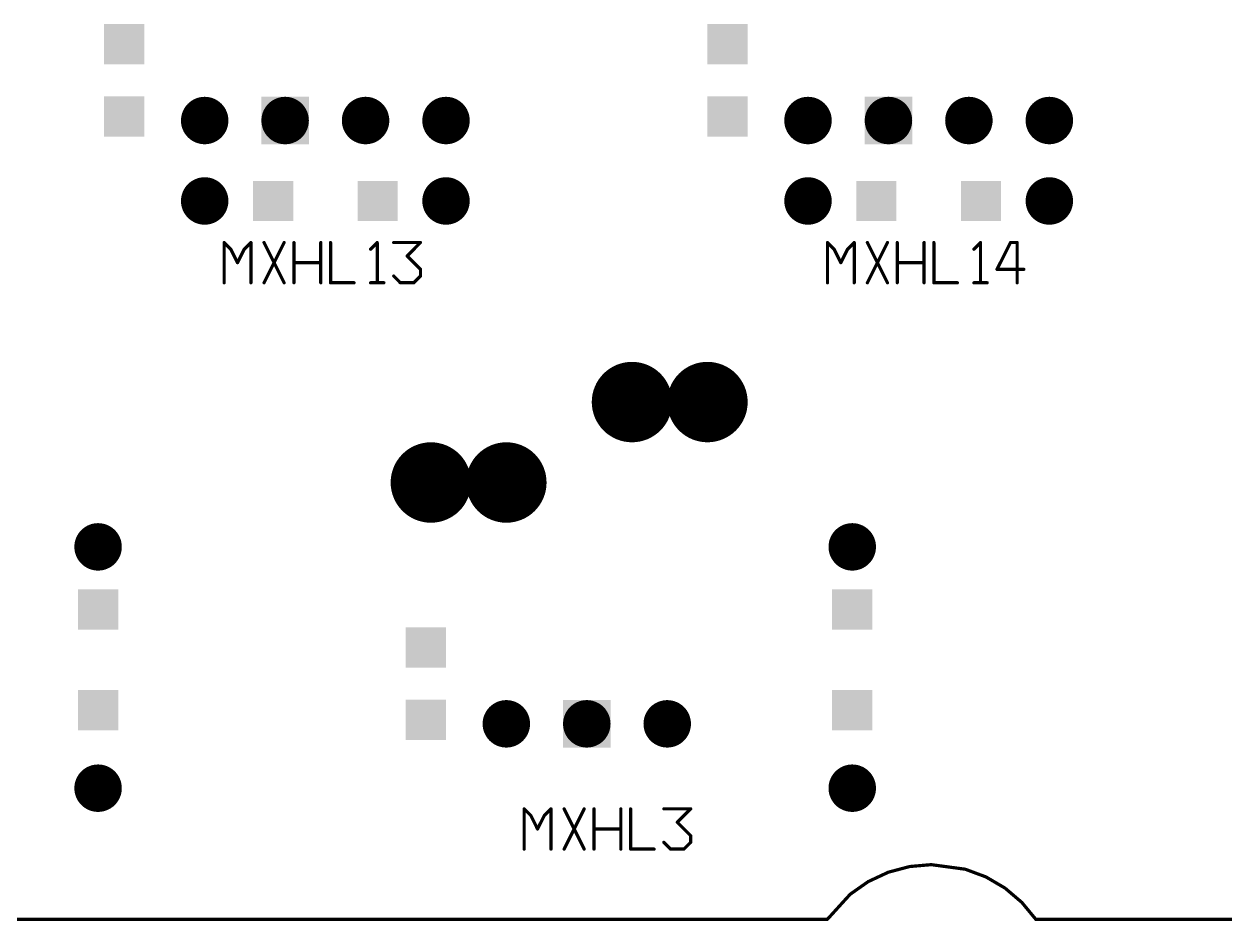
# Model space of a CAD drawing. Header units: millimetres. Extents: x 451 to 799, y 260 to 388.
# Drawn here: x 493.95 to 531.84, y 259.67 to 287.99 of the extents above; entities that cross this region are included whole.
import ezdxf

# ---------------------------------------------------------------- set-up
doc = ezdxf.new("R2010")
doc.units = ezdxf.units.MM
for name, color, linetype in [('3_A_', 4, 'Continuous'), ('4_A_', 54, 'Continuous'), ('5_A_', 7, 'Continuous'), ('8_A_', 3, 'Continuous')]:
    doc.layers.add(name, color=color, linetype=linetype)

# ---------------------------------------------------------------- blocks, each defined once
blk = doc.blocks.new('D23ROUND2_54X2_54')
blk.add_lwpolyline([(0.635, 0, 1.27, 1.27, 1), (-0.635, 0, 1.27, 1.27, 1), (0.635, 0, 1.27, 1.27, 0)], format="xyseb")
blk = doc.blocks.new('D24ROUND1_4986X1_4986')
blk.add_lwpolyline([(0.37465, 0, 0.7493, 0.7493, 1), (-0.37465, 0, 0.7493, 0.7493, 1), (0.37465, 0, 0.7493, 0.7493, 0)], format="xyseb")
blk = doc.blocks.new('D16SQUARE1_27X1_27')
blk.add_solid([(-0.635, -0.635), (0.635, -0.635), (-0.635, 0.635), (0.635, 0.635)])
blk = doc.blocks.new('D41SQUARE1_4986X1_4986')
blk.add_solid([(-0.7493, -0.7493), (0.7493, -0.7493), (-0.7493, 0.7493), (0.7493, 0.7493)])

msp = doc.modelspace()

# ---------------------------------------------------------------- linework, layer by layer
at = {"layer": '5_A_'}
for points in [[(500.478, 280.881, 0.102, 0.102, 0), (500.267, 281.092, 0.102, 0.102, 0)], [(500.267, 281.092, 0.102, 0.102, 0), (500.267, 279.822, 0.102, 0.102, 0)], [(500.689, 280.457, 0.102, 0.102, 0), (500.478, 280.881, 0.102, 0.102, 0)], [(500.902, 280.881, 0.102, 0.102, 0), (500.689, 280.457, 0.102, 0.102, 0)], [(501.113, 281.092, 0.102, 0.102, 0), (500.902, 280.881, 0.102, 0.102, 0)], [(501.113, 279.822, 0.102, 0.102, 0), (501.113, 281.092, 0.102, 0.102, 0)], [(502.162, 279.822, 0.102, 0.102, 0), (501.527, 281.092, 0.102, 0.102, 0)], [(502.162, 281.092, 0.102, 0.102, 0), (501.527, 279.822, 0.102, 0.102, 0)], [(502.472, 279.822, 0.102, 0.102, 0), (502.472, 281.092, 0.102, 0.102, 0)], [(503.318, 279.822, 0.102, 0.102, 0), (503.318, 281.092, 0.102, 0.102, 0)], [(503.628, 279.822, 0.102, 0.102, 0), (503.628, 281.092, 0.102, 0.102, 0)], [(505.101, 281.092, 0.102, 0.102, 0), (504.89, 280.881, 0.102, 0.102, 0)], [(505.101, 279.822, 0.102, 0.102, 0), (505.101, 281.092, 0.102, 0.102, 0)], [(506.467, 281.092, 0.102, 0.102, 0), (505.622, 281.092, 0.102, 0.102, 0)], [(506.046, 280.67, 0.102, 0.102, 0), (506.467, 281.092, 0.102, 0.102, 0)], [(519.528, 280.881, 0.102, 0.102, 0), (519.317, 281.092, 0.102, 0.102, 0)], [(519.317, 281.092, 0.102, 0.102, 0), (519.317, 279.822, 0.102, 0.102, 0)], [(519.739, 280.457, 0.102, 0.102, 0), (519.528, 280.881, 0.102, 0.102, 0)], [(519.952, 280.881, 0.102, 0.102, 0), (519.739, 280.457, 0.102, 0.102, 0)], [(520.163, 281.092, 0.102, 0.102, 0), (519.952, 280.881, 0.102, 0.102, 0)], [(520.163, 279.822, 0.102, 0.102, 0), (520.163, 281.092, 0.102, 0.102, 0)], [(521.212, 279.822, 0.102, 0.102, 0), (520.577, 281.092, 0.102, 0.102, 0)], [(521.212, 281.092, 0.102, 0.102, 0), (520.577, 279.822, 0.102, 0.102, 0)], [(521.522, 279.822, 0.102, 0.102, 0), (521.522, 281.092, 0.102, 0.102, 0)], [(522.368, 279.822, 0.102, 0.102, 0), (522.368, 281.092, 0.102, 0.102, 0)], [(522.678, 279.822, 0.102, 0.102, 0), (522.678, 281.092, 0.102, 0.102, 0)], [(524.151, 281.092, 0.102, 0.102, 0), (523.94, 280.881, 0.102, 0.102, 0)], [(524.151, 279.822, 0.102, 0.102, 0), (524.151, 281.092, 0.102, 0.102, 0)], [(524.672, 280.246, 0.102, 0.102, 0), (525.096, 281.092, 0.102, 0.102, 0)], [(525.096, 281.092, 0.102, 0.102, 0), (525.307, 281.092, 0.102, 0.102, 0)], [(525.307, 281.092, 0.102, 0.102, 0), (525.307, 279.822, 0.102, 0.102, 0)], [(503.318, 280.457, 0.102, 0.102, 0), (502.472, 280.457, 0.102, 0.102, 0)], [(506.467, 280.246, 0.102, 0.102, 0), (506.046, 280.67, 0.102, 0.102, 0)], [(522.368, 280.457, 0.102, 0.102, 0), (521.522, 280.457, 0.102, 0.102, 0)], [(505.622, 280.035, 0.102, 0.102, 0), (505.832, 279.822, 0.102, 0.102, 0)], [(506.257, 279.822, 0.102, 0.102, 0), (506.467, 280.035, 0.102, 0.102, 0)], [(506.467, 280.035, 0.102, 0.102, 0), (506.467, 280.246, 0.102, 0.102, 0)], [(525.517, 280.246, 0.102, 0.102, 0), (524.672, 280.246, 0.102, 0.102, 0)], [(504.369, 279.822, 0.102, 0.102, 0), (503.628, 279.822, 0.102, 0.102, 0)], [(505.312, 279.822, 0.102, 0.102, 0), (504.89, 279.822, 0.102, 0.102, 0)], [(505.832, 279.822, 0.102, 0.102, 0), (506.257, 279.822, 0.102, 0.102, 0)], [(523.419, 279.822, 0.102, 0.102, 0), (522.678, 279.822, 0.102, 0.102, 0)], [(524.362, 279.822, 0.102, 0.102, 0), (523.94, 279.822, 0.102, 0.102, 0)], [(509.952, 262.999, 0.102, 0.102, 0), (509.742, 263.21, 0.102, 0.102, 0)], [(509.742, 263.21, 0.102, 0.102, 0), (509.742, 261.94, 0.102, 0.102, 0)], [(510.163, 262.575, 0.102, 0.102, 0), (509.952, 262.999, 0.102, 0.102, 0)], [(510.377, 262.999, 0.102, 0.102, 0), (510.163, 262.575, 0.102, 0.102, 0)], [(510.587, 263.21, 0.102, 0.102, 0), (510.377, 262.999, 0.102, 0.102, 0)], [(510.587, 261.94, 0.102, 0.102, 0), (510.587, 263.21, 0.102, 0.102, 0)], [(511.636, 261.94, 0.102, 0.102, 0), (511.001, 263.21, 0.102, 0.102, 0)], [(511.636, 263.21, 0.102, 0.102, 0), (511.001, 261.94, 0.102, 0.102, 0)], [(511.946, 261.94, 0.102, 0.102, 0), (511.946, 263.21, 0.102, 0.102, 0)], [(512.792, 261.94, 0.102, 0.102, 0), (512.792, 263.21, 0.102, 0.102, 0)], [(513.102, 261.94, 0.102, 0.102, 0), (513.102, 263.21, 0.102, 0.102, 0)], [(514.999, 263.21, 0.102, 0.102, 0), (514.151, 263.21, 0.102, 0.102, 0)], [(514.575, 262.788, 0.102, 0.102, 0), (514.999, 263.21, 0.102, 0.102, 0)], [(512.792, 262.575, 0.102, 0.102, 0), (511.946, 262.575, 0.102, 0.102, 0)], [(514.999, 262.364, 0.102, 0.102, 0), (514.575, 262.788, 0.102, 0.102, 0)], [(514.151, 262.153, 0.102, 0.102, 0), (514.364, 261.94, 0.102, 0.102, 0)], [(514.786, 261.94, 0.102, 0.102, 0), (514.999, 262.153, 0.102, 0.102, 0)], [(514.999, 262.153, 0.102, 0.102, 0), (514.999, 262.364, 0.102, 0.102, 0)], [(513.844, 261.94, 0.102, 0.102, 0), (513.102, 261.94, 0.102, 0.102, 0)], [(514.364, 261.94, 0.102, 0.102, 0), (514.786, 261.94, 0.102, 0.102, 0)]]:
    msp.add_lwpolyline(points, format="xyseb", dxfattribs=at)
for points in [[(500.242, 281.092, 0.0508, 0.0508, 1), (500.293, 281.092, 0.0508, 0.0508, 1), (500.242, 281.092, 0.0508, 0.0508, 0)], [(500.242, 281.092, 0.0508, 0.0508, 1), (500.293, 281.092, 0.0508, 0.0508, 1), (500.242, 281.092, 0.0508, 0.0508, 0)], [(500.242, 281.092, 0.0508, 0.0508, 1), (500.293, 281.092, 0.0508, 0.0508, 1), (500.242, 281.092, 0.0508, 0.0508, 0)], [(500.453, 280.881, 0.0508, 0.0508, 1), (500.504, 280.881, 0.0508, 0.0508, 1), (500.453, 280.881, 0.0508, 0.0508, 0)], [(500.453, 280.881, 0.0508, 0.0508, 1), (500.504, 280.881, 0.0508, 0.0508, 1), (500.453, 280.881, 0.0508, 0.0508, 0)], [(500.453, 280.881, 0.0508, 0.0508, 1), (500.504, 280.881, 0.0508, 0.0508, 1), (500.453, 280.881, 0.0508, 0.0508, 0)], [(500.877, 280.881, 0.0508, 0.0508, 1), (500.928, 280.881, 0.0508, 0.0508, 1), (500.877, 280.881, 0.0508, 0.0508, 0)], [(500.877, 280.881, 0.0508, 0.0508, 1), (500.928, 280.881, 0.0508, 0.0508, 1), (500.877, 280.881, 0.0508, 0.0508, 0)], [(500.877, 280.881, 0.0508, 0.0508, 1), (500.928, 280.881, 0.0508, 0.0508, 1), (500.877, 280.881, 0.0508, 0.0508, 0)], [(501.088, 281.092, 0.0508, 0.0508, 1), (501.139, 281.092, 0.0508, 0.0508, 1), (501.088, 281.092, 0.0508, 0.0508, 0)], [(501.088, 281.092, 0.0508, 0.0508, 1), (501.139, 281.092, 0.0508, 0.0508, 1), (501.088, 281.092, 0.0508, 0.0508, 0)], [(501.088, 281.092, 0.0508, 0.0508, 1), (501.139, 281.092, 0.0508, 0.0508, 1), (501.088, 281.092, 0.0508, 0.0508, 0)], [(501.502, 281.092, 0.0508, 0.0508, 1), (501.553, 281.092, 0.0508, 0.0508, 1), (501.502, 281.092, 0.0508, 0.0508, 0)], [(501.502, 281.092, 0.0508, 0.0508, 1), (501.553, 281.092, 0.0508, 0.0508, 1), (501.502, 281.092, 0.0508, 0.0508, 0)], [(502.137, 281.092, 0.0508, 0.0508, 1), (502.188, 281.092, 0.0508, 0.0508, 1), (502.137, 281.092, 0.0508, 0.0508, 0)], [(502.447, 281.092, 0.0508, 0.0508, 1), (502.497, 281.092, 0.0508, 0.0508, 1), (502.447, 281.092, 0.0508, 0.0508, 0)], [(502.447, 281.092, 0.0508, 0.0508, 1), (502.497, 281.092, 0.0508, 0.0508, 1), (502.447, 281.092, 0.0508, 0.0508, 0)], [(503.292, 281.092, 0.0508, 0.0508, 1), (503.343, 281.092, 0.0508, 0.0508, 1), (503.292, 281.092, 0.0508, 0.0508, 0)], [(503.292, 281.092, 0.0508, 0.0508, 1), (503.343, 281.092, 0.0508, 0.0508, 1), (503.292, 281.092, 0.0508, 0.0508, 0)], [(503.602, 281.092, 0.0508, 0.0508, 1), (503.653, 281.092, 0.0508, 0.0508, 1), (503.602, 281.092, 0.0508, 0.0508, 0)], [(503.602, 281.092, 0.0508, 0.0508, 1), (503.653, 281.092, 0.0508, 0.0508, 1), (503.602, 281.092, 0.0508, 0.0508, 0)], [(504.865, 280.881, 0.0508, 0.0508, 1), (504.916, 280.881, 0.0508, 0.0508, 1), (504.865, 280.881, 0.0508, 0.0508, 0)], [(504.865, 280.881, 0.0508, 0.0508, 1), (504.916, 280.881, 0.0508, 0.0508, 1), (504.865, 280.881, 0.0508, 0.0508, 0)], [(505.076, 281.092, 0.0508, 0.0508, 1), (505.126, 281.092, 0.0508, 0.0508, 1), (505.076, 281.092, 0.0508, 0.0508, 0)], [(505.076, 281.092, 0.0508, 0.0508, 1), (505.126, 281.092, 0.0508, 0.0508, 1), (505.076, 281.092, 0.0508, 0.0508, 0)], [(505.076, 281.092, 0.0508, 0.0508, 1), (505.126, 281.092, 0.0508, 0.0508, 1), (505.076, 281.092, 0.0508, 0.0508, 0)], [(505.596, 281.092, 0.0508, 0.0508, 1), (505.647, 281.092, 0.0508, 0.0508, 1), (505.596, 281.092, 0.0508, 0.0508, 0)], [(505.596, 281.092, 0.0508, 0.0508, 1), (505.647, 281.092, 0.0508, 0.0508, 1), (505.596, 281.092, 0.0508, 0.0508, 0)], [(506.442, 281.092, 0.0508, 0.0508, 1), (506.493, 281.092, 0.0508, 0.0508, 1), (506.442, 281.092, 0.0508, 0.0508, 0)], [(506.442, 281.092, 0.0508, 0.0508, 1), (506.493, 281.092, 0.0508, 0.0508, 1), (506.442, 281.092, 0.0508, 0.0508, 0)], [(506.442, 281.092, 0.0508, 0.0508, 1), (506.493, 281.092, 0.0508, 0.0508, 1), (506.442, 281.092, 0.0508, 0.0508, 0)], [(519.292, 281.092, 0.0508, 0.0508, 1), (519.343, 281.092, 0.0508, 0.0508, 1), (519.292, 281.092, 0.0508, 0.0508, 0)], [(519.292, 281.092, 0.0508, 0.0508, 1), (519.343, 281.092, 0.0508, 0.0508, 1), (519.292, 281.092, 0.0508, 0.0508, 0)], [(519.292, 281.092, 0.0508, 0.0508, 1), (519.343, 281.092, 0.0508, 0.0508, 1), (519.292, 281.092, 0.0508, 0.0508, 0)], [(519.503, 280.881, 0.0508, 0.0508, 1), (519.554, 280.881, 0.0508, 0.0508, 1), (519.503, 280.881, 0.0508, 0.0508, 0)], [(519.503, 280.881, 0.0508, 0.0508, 1), (519.554, 280.881, 0.0508, 0.0508, 1), (519.503, 280.881, 0.0508, 0.0508, 0)], [(519.503, 280.881, 0.0508, 0.0508, 1), (519.554, 280.881, 0.0508, 0.0508, 1), (519.503, 280.881, 0.0508, 0.0508, 0)], [(519.927, 280.881, 0.0508, 0.0508, 1), (519.978, 280.881, 0.0508, 0.0508, 1), (519.927, 280.881, 0.0508, 0.0508, 0)], [(519.927, 280.881, 0.0508, 0.0508, 1), (519.978, 280.881, 0.0508, 0.0508, 1), (519.927, 280.881, 0.0508, 0.0508, 0)], [(519.927, 280.881, 0.0508, 0.0508, 1), (519.978, 280.881, 0.0508, 0.0508, 1), (519.927, 280.881, 0.0508, 0.0508, 0)], [(520.138, 281.092, 0.0508, 0.0508, 1), (520.189, 281.092, 0.0508, 0.0508, 1), (520.138, 281.092, 0.0508, 0.0508, 0)], [(520.138, 281.092, 0.0508, 0.0508, 1), (520.189, 281.092, 0.0508, 0.0508, 1), (520.138, 281.092, 0.0508, 0.0508, 0)], [(520.138, 281.092, 0.0508, 0.0508, 1), (520.189, 281.092, 0.0508, 0.0508, 1), (520.138, 281.092, 0.0508, 0.0508, 0)], [(520.552, 281.092, 0.0508, 0.0508, 1), (520.603, 281.092, 0.0508, 0.0508, 1), (520.552, 281.092, 0.0508, 0.0508, 0)], [(520.552, 281.092, 0.0508, 0.0508, 1), (520.603, 281.092, 0.0508, 0.0508, 1), (520.552, 281.092, 0.0508, 0.0508, 0)], [(521.187, 281.092, 0.0508, 0.0508, 1), (521.238, 281.092, 0.0508, 0.0508, 1), (521.187, 281.092, 0.0508, 0.0508, 0)], [(521.497, 281.092, 0.0508, 0.0508, 1), (521.547, 281.092, 0.0508, 0.0508, 1), (521.497, 281.092, 0.0508, 0.0508, 0)], [(521.497, 281.092, 0.0508, 0.0508, 1), (521.547, 281.092, 0.0508, 0.0508, 1), (521.497, 281.092, 0.0508, 0.0508, 0)], [(522.342, 281.092, 0.0508, 0.0508, 1), (522.393, 281.092, 0.0508, 0.0508, 1), (522.342, 281.092, 0.0508, 0.0508, 0)], [(522.342, 281.092, 0.0508, 0.0508, 1), (522.393, 281.092, 0.0508, 0.0508, 1), (522.342, 281.092, 0.0508, 0.0508, 0)], [(522.652, 281.092, 0.0508, 0.0508, 1), (522.703, 281.092, 0.0508, 0.0508, 1), (522.652, 281.092, 0.0508, 0.0508, 0)], [(522.652, 281.092, 0.0508, 0.0508, 1), (522.703, 281.092, 0.0508, 0.0508, 1), (522.652, 281.092, 0.0508, 0.0508, 0)], [(523.915, 280.881, 0.0508, 0.0508, 1), (523.966, 280.881, 0.0508, 0.0508, 1), (523.915, 280.881, 0.0508, 0.0508, 0)], [(523.915, 280.881, 0.0508, 0.0508, 1), (523.966, 280.881, 0.0508, 0.0508, 1), (523.915, 280.881, 0.0508, 0.0508, 0)], [(524.126, 281.092, 0.0508, 0.0508, 1), (524.176, 281.092, 0.0508, 0.0508, 1), (524.126, 281.092, 0.0508, 0.0508, 0)], [(524.126, 281.092, 0.0508, 0.0508, 1), (524.176, 281.092, 0.0508, 0.0508, 1), (524.126, 281.092, 0.0508, 0.0508, 0)], [(524.126, 281.092, 0.0508, 0.0508, 1), (524.176, 281.092, 0.0508, 0.0508, 1), (524.126, 281.092, 0.0508, 0.0508, 0)], [(525.07, 281.092, 0.0508, 0.0508, 1), (525.121, 281.092, 0.0508, 0.0508, 1), (525.07, 281.092, 0.0508, 0.0508, 0)], [(525.07, 281.092, 0.0508, 0.0508, 1), (525.121, 281.092, 0.0508, 0.0508, 1), (525.07, 281.092, 0.0508, 0.0508, 0)], [(525.07, 281.092, 0.0508, 0.0508, 1), (525.121, 281.092, 0.0508, 0.0508, 1), (525.07, 281.092, 0.0508, 0.0508, 0)], [(525.281, 281.092, 0.0508, 0.0508, 1), (525.332, 281.092, 0.0508, 0.0508, 1), (525.281, 281.092, 0.0508, 0.0508, 0)], [(525.281, 281.092, 0.0508, 0.0508, 1), (525.332, 281.092, 0.0508, 0.0508, 1), (525.281, 281.092, 0.0508, 0.0508, 0)], [(525.281, 281.092, 0.0508, 0.0508, 1), (525.332, 281.092, 0.0508, 0.0508, 1), (525.281, 281.092, 0.0508, 0.0508, 0)], [(500.664, 280.457, 0.0508, 0.0508, 1), (500.714, 280.457, 0.0508, 0.0508, 1), (500.664, 280.457, 0.0508, 0.0508, 0)], [(500.664, 280.457, 0.0508, 0.0508, 1), (500.714, 280.457, 0.0508, 0.0508, 1), (500.664, 280.457, 0.0508, 0.0508, 0)], [(500.664, 280.457, 0.0508, 0.0508, 1), (500.714, 280.457, 0.0508, 0.0508, 1), (500.664, 280.457, 0.0508, 0.0508, 0)], [(502.447, 280.457, 0.0508, 0.0508, 1), (502.497, 280.457, 0.0508, 0.0508, 1), (502.447, 280.457, 0.0508, 0.0508, 0)], [(502.447, 280.457, 0.0508, 0.0508, 1), (502.497, 280.457, 0.0508, 0.0508, 1), (502.447, 280.457, 0.0508, 0.0508, 0)], [(503.292, 280.457, 0.0508, 0.0508, 1), (503.343, 280.457, 0.0508, 0.0508, 1), (503.292, 280.457, 0.0508, 0.0508, 0)], [(506.02, 280.67, 0.0508, 0.0508, 1), (506.071, 280.67, 0.0508, 0.0508, 1), (506.02, 280.67, 0.0508, 0.0508, 0)], [(506.02, 280.67, 0.0508, 0.0508, 1), (506.071, 280.67, 0.0508, 0.0508, 1), (506.02, 280.67, 0.0508, 0.0508, 0)], [(506.02, 280.67, 0.0508, 0.0508, 1), (506.071, 280.67, 0.0508, 0.0508, 1), (506.02, 280.67, 0.0508, 0.0508, 0)], [(519.714, 280.457, 0.0508, 0.0508, 1), (519.764, 280.457, 0.0508, 0.0508, 1), (519.714, 280.457, 0.0508, 0.0508, 0)], [(519.714, 280.457, 0.0508, 0.0508, 1), (519.764, 280.457, 0.0508, 0.0508, 1), (519.714, 280.457, 0.0508, 0.0508, 0)], [(519.714, 280.457, 0.0508, 0.0508, 1), (519.764, 280.457, 0.0508, 0.0508, 1), (519.714, 280.457, 0.0508, 0.0508, 0)], [(521.497, 280.457, 0.0508, 0.0508, 1), (521.547, 280.457, 0.0508, 0.0508, 1), (521.497, 280.457, 0.0508, 0.0508, 0)], [(521.497, 280.457, 0.0508, 0.0508, 1), (521.547, 280.457, 0.0508, 0.0508, 1), (521.497, 280.457, 0.0508, 0.0508, 0)], [(522.342, 280.457, 0.0508, 0.0508, 1), (522.393, 280.457, 0.0508, 0.0508, 1), (522.342, 280.457, 0.0508, 0.0508, 0)], [(505.596, 280.035, 0.0508, 0.0508, 1), (505.647, 280.035, 0.0508, 0.0508, 1), (505.596, 280.035, 0.0508, 0.0508, 0)], [(506.442, 280.246, 0.0508, 0.0508, 1), (506.493, 280.246, 0.0508, 0.0508, 1), (506.442, 280.246, 0.0508, 0.0508, 0)], [(506.442, 280.246, 0.0508, 0.0508, 1), (506.493, 280.246, 0.0508, 0.0508, 1), (506.442, 280.246, 0.0508, 0.0508, 0)], [(506.442, 280.246, 0.0508, 0.0508, 1), (506.493, 280.246, 0.0508, 0.0508, 1), (506.442, 280.246, 0.0508, 0.0508, 0)], [(506.442, 280.035, 0.0508, 0.0508, 1), (506.493, 280.035, 0.0508, 0.0508, 1), (506.442, 280.035, 0.0508, 0.0508, 0)], [(506.442, 280.035, 0.0508, 0.0508, 1), (506.493, 280.035, 0.0508, 0.0508, 1), (506.442, 280.035, 0.0508, 0.0508, 0)], [(506.442, 280.035, 0.0508, 0.0508, 1), (506.493, 280.035, 0.0508, 0.0508, 1), (506.442, 280.035, 0.0508, 0.0508, 0)], [(524.646, 280.246, 0.0508, 0.0508, 1), (524.697, 280.246, 0.0508, 0.0508, 1), (524.646, 280.246, 0.0508, 0.0508, 0)], [(524.646, 280.246, 0.0508, 0.0508, 1), (524.697, 280.246, 0.0508, 0.0508, 1), (524.646, 280.246, 0.0508, 0.0508, 0)], [(524.646, 280.246, 0.0508, 0.0508, 1), (524.697, 280.246, 0.0508, 0.0508, 1), (524.646, 280.246, 0.0508, 0.0508, 0)], [(525.492, 280.246, 0.0508, 0.0508, 1), (525.543, 280.246, 0.0508, 0.0508, 1), (525.492, 280.246, 0.0508, 0.0508, 0)], [(500.242, 279.822, 0.0508, 0.0508, 1), (500.293, 279.822, 0.0508, 0.0508, 1), (500.242, 279.822, 0.0508, 0.0508, 0)], [(500.242, 279.822, 0.0508, 0.0508, 1), (500.293, 279.822, 0.0508, 0.0508, 1), (500.242, 279.822, 0.0508, 0.0508, 0)], [(501.088, 279.822, 0.0508, 0.0508, 1), (501.139, 279.822, 0.0508, 0.0508, 1), (501.088, 279.822, 0.0508, 0.0508, 0)], [(501.502, 279.822, 0.0508, 0.0508, 1), (501.553, 279.822, 0.0508, 0.0508, 1), (501.502, 279.822, 0.0508, 0.0508, 0)], [(501.502, 279.822, 0.0508, 0.0508, 1), (501.553, 279.822, 0.0508, 0.0508, 1), (501.502, 279.822, 0.0508, 0.0508, 0)], [(502.137, 279.822, 0.0508, 0.0508, 1), (502.188, 279.822, 0.0508, 0.0508, 1), (502.137, 279.822, 0.0508, 0.0508, 0)], [(502.447, 279.822, 0.0508, 0.0508, 1), (502.497, 279.822, 0.0508, 0.0508, 1), (502.447, 279.822, 0.0508, 0.0508, 0)], [(503.292, 279.822, 0.0508, 0.0508, 1), (503.343, 279.822, 0.0508, 0.0508, 1), (503.292, 279.822, 0.0508, 0.0508, 0)], [(503.602, 279.822, 0.0508, 0.0508, 1), (503.653, 279.822, 0.0508, 0.0508, 1), (503.602, 279.822, 0.0508, 0.0508, 0)], [(503.602, 279.822, 0.0508, 0.0508, 1), (503.653, 279.822, 0.0508, 0.0508, 1), (503.602, 279.822, 0.0508, 0.0508, 0)], [(503.602, 279.822, 0.0508, 0.0508, 1), (503.653, 279.822, 0.0508, 0.0508, 1), (503.602, 279.822, 0.0508, 0.0508, 0)], [(504.344, 279.822, 0.0508, 0.0508, 1), (504.395, 279.822, 0.0508, 0.0508, 1), (504.344, 279.822, 0.0508, 0.0508, 0)], [(504.865, 279.822, 0.0508, 0.0508, 1), (504.916, 279.822, 0.0508, 0.0508, 1), (504.865, 279.822, 0.0508, 0.0508, 0)], [(504.865, 279.822, 0.0508, 0.0508, 1), (504.916, 279.822, 0.0508, 0.0508, 1), (504.865, 279.822, 0.0508, 0.0508, 0)], [(505.076, 279.822, 0.0508, 0.0508, 1), (505.126, 279.822, 0.0508, 0.0508, 1), (505.076, 279.822, 0.0508, 0.0508, 0)], [(505.286, 279.822, 0.0508, 0.0508, 1), (505.337, 279.822, 0.0508, 0.0508, 1), (505.286, 279.822, 0.0508, 0.0508, 0)], [(505.807, 279.822, 0.0508, 0.0508, 1), (505.858, 279.822, 0.0508, 0.0508, 1), (505.807, 279.822, 0.0508, 0.0508, 0)], [(505.807, 279.822, 0.0508, 0.0508, 1), (505.858, 279.822, 0.0508, 0.0508, 1), (505.807, 279.822, 0.0508, 0.0508, 0)], [(505.807, 279.822, 0.0508, 0.0508, 1), (505.858, 279.822, 0.0508, 0.0508, 1), (505.807, 279.822, 0.0508, 0.0508, 0)], [(506.231, 279.822, 0.0508, 0.0508, 1), (506.282, 279.822, 0.0508, 0.0508, 1), (506.231, 279.822, 0.0508, 0.0508, 0)], [(506.231, 279.822, 0.0508, 0.0508, 1), (506.282, 279.822, 0.0508, 0.0508, 1), (506.231, 279.822, 0.0508, 0.0508, 0)], [(506.231, 279.822, 0.0508, 0.0508, 1), (506.282, 279.822, 0.0508, 0.0508, 1), (506.231, 279.822, 0.0508, 0.0508, 0)], [(519.292, 279.822, 0.0508, 0.0508, 1), (519.343, 279.822, 0.0508, 0.0508, 1), (519.292, 279.822, 0.0508, 0.0508, 0)], [(519.292, 279.822, 0.0508, 0.0508, 1), (519.343, 279.822, 0.0508, 0.0508, 1), (519.292, 279.822, 0.0508, 0.0508, 0)], [(520.138, 279.822, 0.0508, 0.0508, 1), (520.189, 279.822, 0.0508, 0.0508, 1), (520.138, 279.822, 0.0508, 0.0508, 0)], [(520.552, 279.822, 0.0508, 0.0508, 1), (520.603, 279.822, 0.0508, 0.0508, 1), (520.552, 279.822, 0.0508, 0.0508, 0)], [(520.552, 279.822, 0.0508, 0.0508, 1), (520.603, 279.822, 0.0508, 0.0508, 1), (520.552, 279.822, 0.0508, 0.0508, 0)], [(521.187, 279.822, 0.0508, 0.0508, 1), (521.238, 279.822, 0.0508, 0.0508, 1), (521.187, 279.822, 0.0508, 0.0508, 0)], [(521.497, 279.822, 0.0508, 0.0508, 1), (521.547, 279.822, 0.0508, 0.0508, 1), (521.497, 279.822, 0.0508, 0.0508, 0)], [(522.342, 279.822, 0.0508, 0.0508, 1), (522.393, 279.822, 0.0508, 0.0508, 1), (522.342, 279.822, 0.0508, 0.0508, 0)], [(522.652, 279.822, 0.0508, 0.0508, 1), (522.703, 279.822, 0.0508, 0.0508, 1), (522.652, 279.822, 0.0508, 0.0508, 0)], [(522.652, 279.822, 0.0508, 0.0508, 1), (522.703, 279.822, 0.0508, 0.0508, 1), (522.652, 279.822, 0.0508, 0.0508, 0)], [(522.652, 279.822, 0.0508, 0.0508, 1), (522.703, 279.822, 0.0508, 0.0508, 1), (522.652, 279.822, 0.0508, 0.0508, 0)], [(523.394, 279.822, 0.0508, 0.0508, 1), (523.445, 279.822, 0.0508, 0.0508, 1), (523.394, 279.822, 0.0508, 0.0508, 0)], [(523.915, 279.822, 0.0508, 0.0508, 1), (523.966, 279.822, 0.0508, 0.0508, 1), (523.915, 279.822, 0.0508, 0.0508, 0)], [(523.915, 279.822, 0.0508, 0.0508, 1), (523.966, 279.822, 0.0508, 0.0508, 1), (523.915, 279.822, 0.0508, 0.0508, 0)], [(524.126, 279.822, 0.0508, 0.0508, 1), (524.176, 279.822, 0.0508, 0.0508, 1), (524.126, 279.822, 0.0508, 0.0508, 0)], [(524.336, 279.822, 0.0508, 0.0508, 1), (524.387, 279.822, 0.0508, 0.0508, 1), (524.336, 279.822, 0.0508, 0.0508, 0)], [(525.281, 279.822, 0.0508, 0.0508, 1), (525.332, 279.822, 0.0508, 0.0508, 1), (525.281, 279.822, 0.0508, 0.0508, 0)], [(525.281, 279.822, 0.0508, 0.0508, 1), (525.332, 279.822, 0.0508, 0.0508, 1), (525.281, 279.822, 0.0508, 0.0508, 0)], [(509.716, 263.21, 0.0508, 0.0508, 1), (509.767, 263.21, 0.0508, 0.0508, 1), (509.716, 263.21, 0.0508, 0.0508, 0)], [(509.716, 263.21, 0.0508, 0.0508, 1), (509.767, 263.21, 0.0508, 0.0508, 1), (509.716, 263.21, 0.0508, 0.0508, 0)], [(509.716, 263.21, 0.0508, 0.0508, 1), (509.767, 263.21, 0.0508, 0.0508, 1), (509.716, 263.21, 0.0508, 0.0508, 0)], [(509.927, 262.999, 0.0508, 0.0508, 1), (509.978, 262.999, 0.0508, 0.0508, 1), (509.927, 262.999, 0.0508, 0.0508, 0)], [(509.927, 262.999, 0.0508, 0.0508, 1), (509.978, 262.999, 0.0508, 0.0508, 1), (509.927, 262.999, 0.0508, 0.0508, 0)], [(509.927, 262.999, 0.0508, 0.0508, 1), (509.978, 262.999, 0.0508, 0.0508, 1), (509.927, 262.999, 0.0508, 0.0508, 0)], [(510.351, 262.999, 0.0508, 0.0508, 1), (510.402, 262.999, 0.0508, 0.0508, 1), (510.351, 262.999, 0.0508, 0.0508, 0)], [(510.351, 262.999, 0.0508, 0.0508, 1), (510.402, 262.999, 0.0508, 0.0508, 1), (510.351, 262.999, 0.0508, 0.0508, 0)], [(510.351, 262.999, 0.0508, 0.0508, 1), (510.402, 262.999, 0.0508, 0.0508, 1), (510.351, 262.999, 0.0508, 0.0508, 0)], [(510.562, 263.21, 0.0508, 0.0508, 1), (510.613, 263.21, 0.0508, 0.0508, 1), (510.562, 263.21, 0.0508, 0.0508, 0)], [(510.562, 263.21, 0.0508, 0.0508, 1), (510.613, 263.21, 0.0508, 0.0508, 1), (510.562, 263.21, 0.0508, 0.0508, 0)], [(510.562, 263.21, 0.0508, 0.0508, 1), (510.613, 263.21, 0.0508, 0.0508, 1), (510.562, 263.21, 0.0508, 0.0508, 0)], [(510.976, 263.21, 0.0508, 0.0508, 1), (511.027, 263.21, 0.0508, 0.0508, 1), (510.976, 263.21, 0.0508, 0.0508, 0)], [(510.976, 263.21, 0.0508, 0.0508, 1), (511.027, 263.21, 0.0508, 0.0508, 1), (510.976, 263.21, 0.0508, 0.0508, 0)], [(511.611, 263.21, 0.0508, 0.0508, 1), (511.662, 263.21, 0.0508, 0.0508, 1), (511.611, 263.21, 0.0508, 0.0508, 0)], [(511.921, 263.21, 0.0508, 0.0508, 1), (511.972, 263.21, 0.0508, 0.0508, 1), (511.921, 263.21, 0.0508, 0.0508, 0)], [(511.921, 263.21, 0.0508, 0.0508, 1), (511.972, 263.21, 0.0508, 0.0508, 1), (511.921, 263.21, 0.0508, 0.0508, 0)], [(512.767, 263.21, 0.0508, 0.0508, 1), (512.817, 263.21, 0.0508, 0.0508, 1), (512.767, 263.21, 0.0508, 0.0508, 0)], [(512.767, 263.21, 0.0508, 0.0508, 1), (512.817, 263.21, 0.0508, 0.0508, 1), (512.767, 263.21, 0.0508, 0.0508, 0)], [(513.077, 263.21, 0.0508, 0.0508, 1), (513.127, 263.21, 0.0508, 0.0508, 1), (513.077, 263.21, 0.0508, 0.0508, 0)], [(513.077, 263.21, 0.0508, 0.0508, 1), (513.127, 263.21, 0.0508, 0.0508, 1), (513.077, 263.21, 0.0508, 0.0508, 0)], [(514.126, 263.21, 0.0508, 0.0508, 1), (514.176, 263.21, 0.0508, 0.0508, 1), (514.126, 263.21, 0.0508, 0.0508, 0)], [(514.126, 263.21, 0.0508, 0.0508, 1), (514.176, 263.21, 0.0508, 0.0508, 1), (514.126, 263.21, 0.0508, 0.0508, 0)], [(514.974, 263.21, 0.0508, 0.0508, 1), (515.025, 263.21, 0.0508, 0.0508, 1), (514.974, 263.21, 0.0508, 0.0508, 0)], [(514.974, 263.21, 0.0508, 0.0508, 1), (515.025, 263.21, 0.0508, 0.0508, 1), (514.974, 263.21, 0.0508, 0.0508, 0)], [(514.974, 263.21, 0.0508, 0.0508, 1), (515.025, 263.21, 0.0508, 0.0508, 1), (514.974, 263.21, 0.0508, 0.0508, 0)], [(510.138, 262.575, 0.0508, 0.0508, 1), (510.189, 262.575, 0.0508, 0.0508, 1), (510.138, 262.575, 0.0508, 0.0508, 0)], [(510.138, 262.575, 0.0508, 0.0508, 1), (510.189, 262.575, 0.0508, 0.0508, 1), (510.138, 262.575, 0.0508, 0.0508, 0)], [(510.138, 262.575, 0.0508, 0.0508, 1), (510.189, 262.575, 0.0508, 0.0508, 1), (510.138, 262.575, 0.0508, 0.0508, 0)], [(511.921, 262.575, 0.0508, 0.0508, 1), (511.972, 262.575, 0.0508, 0.0508, 1), (511.921, 262.575, 0.0508, 0.0508, 0)], [(511.921, 262.575, 0.0508, 0.0508, 1), (511.972, 262.575, 0.0508, 0.0508, 1), (511.921, 262.575, 0.0508, 0.0508, 0)], [(512.767, 262.575, 0.0508, 0.0508, 1), (512.817, 262.575, 0.0508, 0.0508, 1), (512.767, 262.575, 0.0508, 0.0508, 0)], [(514.55, 262.788, 0.0508, 0.0508, 1), (514.601, 262.788, 0.0508, 0.0508, 1), (514.55, 262.788, 0.0508, 0.0508, 0)], [(514.55, 262.788, 0.0508, 0.0508, 1), (514.601, 262.788, 0.0508, 0.0508, 1), (514.55, 262.788, 0.0508, 0.0508, 0)], [(514.55, 262.788, 0.0508, 0.0508, 1), (514.601, 262.788, 0.0508, 0.0508, 1), (514.55, 262.788, 0.0508, 0.0508, 0)], [(514.126, 262.153, 0.0508, 0.0508, 1), (514.176, 262.153, 0.0508, 0.0508, 1), (514.126, 262.153, 0.0508, 0.0508, 0)], [(514.974, 262.364, 0.0508, 0.0508, 1), (515.025, 262.364, 0.0508, 0.0508, 1), (514.974, 262.364, 0.0508, 0.0508, 0)], [(514.974, 262.364, 0.0508, 0.0508, 1), (515.025, 262.364, 0.0508, 0.0508, 1), (514.974, 262.364, 0.0508, 0.0508, 0)], [(514.974, 262.364, 0.0508, 0.0508, 1), (515.025, 262.364, 0.0508, 0.0508, 1), (514.974, 262.364, 0.0508, 0.0508, 0)], [(514.974, 262.153, 0.0508, 0.0508, 1), (515.025, 262.153, 0.0508, 0.0508, 1), (514.974, 262.153, 0.0508, 0.0508, 0)], [(514.974, 262.153, 0.0508, 0.0508, 1), (515.025, 262.153, 0.0508, 0.0508, 1), (514.974, 262.153, 0.0508, 0.0508, 0)], [(514.974, 262.153, 0.0508, 0.0508, 1), (515.025, 262.153, 0.0508, 0.0508, 1), (514.974, 262.153, 0.0508, 0.0508, 0)], [(509.716, 261.94, 0.0508, 0.0508, 1), (509.767, 261.94, 0.0508, 0.0508, 1), (509.716, 261.94, 0.0508, 0.0508, 0)], [(509.716, 261.94, 0.0508, 0.0508, 1), (509.767, 261.94, 0.0508, 0.0508, 1), (509.716, 261.94, 0.0508, 0.0508, 0)], [(510.562, 261.94, 0.0508, 0.0508, 1), (510.613, 261.94, 0.0508, 0.0508, 1), (510.562, 261.94, 0.0508, 0.0508, 0)], [(510.976, 261.94, 0.0508, 0.0508, 1), (511.027, 261.94, 0.0508, 0.0508, 1), (510.976, 261.94, 0.0508, 0.0508, 0)], [(510.976, 261.94, 0.0508, 0.0508, 1), (511.027, 261.94, 0.0508, 0.0508, 1), (510.976, 261.94, 0.0508, 0.0508, 0)], [(511.611, 261.94, 0.0508, 0.0508, 1), (511.662, 261.94, 0.0508, 0.0508, 1), (511.611, 261.94, 0.0508, 0.0508, 0)], [(511.921, 261.94, 0.0508, 0.0508, 1), (511.972, 261.94, 0.0508, 0.0508, 1), (511.921, 261.94, 0.0508, 0.0508, 0)], [(512.767, 261.94, 0.0508, 0.0508, 1), (512.817, 261.94, 0.0508, 0.0508, 1), (512.767, 261.94, 0.0508, 0.0508, 0)], [(513.077, 261.94, 0.0508, 0.0508, 1), (513.127, 261.94, 0.0508, 0.0508, 1), (513.077, 261.94, 0.0508, 0.0508, 0)], [(513.077, 261.94, 0.0508, 0.0508, 1), (513.127, 261.94, 0.0508, 0.0508, 1), (513.077, 261.94, 0.0508, 0.0508, 0)], [(513.077, 261.94, 0.0508, 0.0508, 1), (513.127, 261.94, 0.0508, 0.0508, 1), (513.077, 261.94, 0.0508, 0.0508, 0)], [(513.818, 261.94, 0.0508, 0.0508, 1), (513.869, 261.94, 0.0508, 0.0508, 1), (513.818, 261.94, 0.0508, 0.0508, 0)], [(514.339, 261.94, 0.0508, 0.0508, 1), (514.39, 261.94, 0.0508, 0.0508, 1), (514.339, 261.94, 0.0508, 0.0508, 0)], [(514.339, 261.94, 0.0508, 0.0508, 1), (514.39, 261.94, 0.0508, 0.0508, 1), (514.339, 261.94, 0.0508, 0.0508, 0)], [(514.339, 261.94, 0.0508, 0.0508, 1), (514.39, 261.94, 0.0508, 0.0508, 1), (514.339, 261.94, 0.0508, 0.0508, 0)], [(514.761, 261.94, 0.0508, 0.0508, 1), (514.811, 261.94, 0.0508, 0.0508, 1), (514.761, 261.94, 0.0508, 0.0508, 0)], [(514.761, 261.94, 0.0508, 0.0508, 1), (514.811, 261.94, 0.0508, 0.0508, 1), (514.761, 261.94, 0.0508, 0.0508, 0)], [(514.761, 261.94, 0.0508, 0.0508, 1), (514.811, 261.94, 0.0508, 0.0508, 1), (514.761, 261.94, 0.0508, 0.0508, 0)]]:
    msp.add_lwpolyline(points, format="xyseb", close=True, dxfattribs=at)
at = {"layer": '8_A_'}
for points in [[(522.607, 261.45, 0.102, 0.102, 0), (521.912, 261.389, 0.102, 0.102, 0), (521.238, 261.209, 0.102, 0.102, 0), (520.606, 260.914, 0.102, 0.102, 0), (520.035, 260.514, 0.102, 0.102, 0), (519.312, 259.72, 0.102, 0.102, 0)], [(525.898, 259.72, 0.102, 0.102, 0), (525.454, 260.257, 0.102, 0.102, 0), (524.923, 260.709, 0.102, 0.102, 0), (524.322, 261.061, 0.102, 0.102, 0), (523.669, 261.304, 0.102, 0.102, 0), (522.607, 261.447, 0.102, 0.102, 0)], [(454.075, 259.72, 0.102, 0.102, 0), (519.312, 259.72, 0.102, 0.102, 0)], [(525.898, 259.72, 0.102, 0.102, 0), (638.187, 259.72, 0.102, 0.102, 0)]]:
    msp.add_lwpolyline(points, format="xyseb", dxfattribs=at)
for points in [[(522.581, 261.45, 0.0508, 0.0508, 1), (522.632, 261.45, 0.0508, 0.0508, 1), (522.581, 261.45, 0.0508, 0.0508, 0)], [(522.581, 261.447, 0.0508, 0.0508, 1), (522.632, 261.447, 0.0508, 0.0508, 1), (522.581, 261.447, 0.0508, 0.0508, 0)], [(519.287, 259.72, 0.0508, 0.0508, 1), (519.338, 259.72, 0.0508, 0.0508, 1), (519.287, 259.72, 0.0508, 0.0508, 0)], [(519.287, 259.72, 0.0508, 0.0508, 1), (519.338, 259.72, 0.0508, 0.0508, 1), (519.287, 259.72, 0.0508, 0.0508, 0)], [(519.287, 259.72, 0.0508, 0.0508, 1), (519.338, 259.72, 0.0508, 0.0508, 1), (519.287, 259.72, 0.0508, 0.0508, 0)], [(525.873, 259.72, 0.0508, 0.0508, 1), (525.924, 259.72, 0.0508, 0.0508, 1), (525.873, 259.72, 0.0508, 0.0508, 0)], [(525.873, 259.72, 0.0508, 0.0508, 1), (525.924, 259.72, 0.0508, 0.0508, 1), (525.873, 259.72, 0.0508, 0.0508, 0)]]:
    msp.add_lwpolyline(points, format="xyseb", close=True, dxfattribs=at)

# ---------------------------------------------------------------- block references
at = {"layer": '3_A_'}
for name, p in [('D24ROUND1_4986X1_4986', (499.653, 284.945)), ('D24ROUND1_4986X1_4986', (502.193, 284.945)), ('D24ROUND1_4986X1_4986', (504.733, 284.945)), ('D24ROUND1_4986X1_4986', (507.273, 284.945)), ('D24ROUND1_4986X1_4986', (518.703, 284.945)), ('D24ROUND1_4986X1_4986', (521.243, 284.945)), ('D24ROUND1_4986X1_4986', (523.783, 284.945)), ('D24ROUND1_4986X1_4986', (526.323, 284.945)), ('D24ROUND1_4986X1_4986', (499.653, 282.405)), ('D24ROUND1_4986X1_4986', (507.273, 282.405)), ('D24ROUND1_4986X1_4986', (518.703, 282.405)), ('D24ROUND1_4986X1_4986', (526.323, 282.405)), ('D23ROUND2_54X2_54', (513.145, 276.055)), ('D23ROUND2_54X2_54', (515.528, 276.055)), ('D23ROUND2_54X2_54', (506.795, 273.515)), ('D23ROUND2_54X2_54', (509.178, 273.515)), ('D24ROUND1_4986X1_4986', (496.287, 271.483)), ('D24ROUND1_4986X1_4986', (520.1, 271.483)), ('D24ROUND1_4986X1_4986', (509.178, 265.895)), ('D24ROUND1_4986X1_4986', (511.718, 265.895)), ('D24ROUND1_4986X1_4986', (514.258, 265.895)), ('D24ROUND1_4986X1_4986', (496.287, 263.863)), ('D24ROUND1_4986X1_4986', (520.1, 263.863))]:
    msp.add_blockref(name, p, dxfattribs=at)
at = {"layer": '4_A_'}
for name, p in [('D16SQUARE1_27X1_27', (497.113, 287.358)), ('D16SQUARE1_27X1_27', (516.163, 287.358)), ('D16SQUARE1_27X1_27', (497.113, 285.072)), ('D24ROUND1_4986X1_4986', (499.653, 284.945)), ('D41SQUARE1_4986X1_4986', (502.193, 284.945)), ('D24ROUND1_4986X1_4986', (504.733, 284.945)), ('D24ROUND1_4986X1_4986', (507.273, 284.945)), ('D16SQUARE1_27X1_27', (516.163, 285.072)), ('D24ROUND1_4986X1_4986', (518.703, 284.945)), ('D41SQUARE1_4986X1_4986', (521.243, 284.945)), ('D24ROUND1_4986X1_4986', (523.783, 284.945)), ('D24ROUND1_4986X1_4986', (526.323, 284.945)), ('D24ROUND1_4986X1_4986', (499.653, 282.405)), ('D24ROUND1_4986X1_4986', (507.273, 282.405)), ('D24ROUND1_4986X1_4986', (518.703, 282.405)), ('D24ROUND1_4986X1_4986', (526.323, 282.405)), ('D16SQUARE1_27X1_27', (501.812, 282.405)), ('D16SQUARE1_27X1_27', (505.114, 282.405)), ('D16SQUARE1_27X1_27', (520.862, 282.405)), ('D16SQUARE1_27X1_27', (524.164, 282.405)), ('D23ROUND2_54X2_54', (513.145, 276.055)), ('D23ROUND2_54X2_54', (515.528, 276.055)), ('D23ROUND2_54X2_54', (506.795, 273.515)), ('D23ROUND2_54X2_54', (509.178, 273.515)), ('D24ROUND1_4986X1_4986', (496.287, 271.483)), ('D24ROUND1_4986X1_4986', (520.1, 271.483)), ('D16SQUARE1_27X1_27', (496.287, 269.502)), ('D16SQUARE1_27X1_27', (520.1, 269.502)), ('D16SQUARE1_27X1_27', (506.638, 268.308)), ('D16SQUARE1_27X1_27', (496.287, 266.327)), ('D16SQUARE1_27X1_27', (520.1, 266.327)), ('D16SQUARE1_27X1_27', (506.638, 266.022)), ('D24ROUND1_4986X1_4986', (509.178, 265.895)), ('D41SQUARE1_4986X1_4986', (511.718, 265.895)), ('D24ROUND1_4986X1_4986', (514.258, 265.895)), ('D24ROUND1_4986X1_4986', (496.287, 263.863)), ('D24ROUND1_4986X1_4986', (520.1, 263.863))]:
    msp.add_blockref(name, p, dxfattribs=at)

doc.saveas('drawing.dxf')
